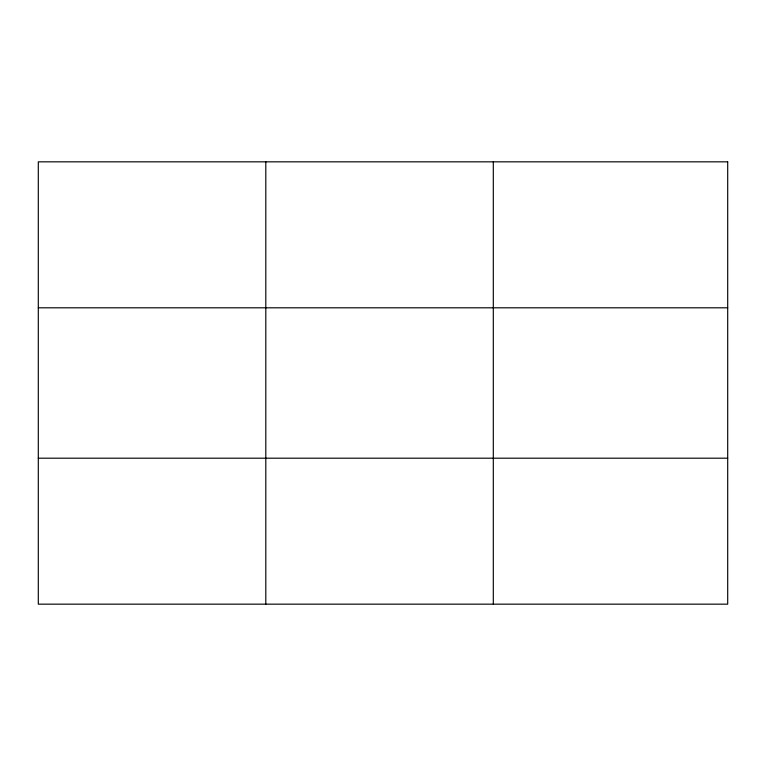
<?xml version="1.0" encoding="UTF-8"?>
<svg xmlns="http://www.w3.org/2000/svg" width="766" height="766" viewBox="0 0 766 766"><rect width="100%" height="100%" fill="white"/><g stroke="black" fill="none" stroke-linecap="round" stroke-linejoin="round"><path stroke-width="1.15" d="M265.802 604.163L265.802 161.837M493.304 604.163L493.304 161.837M38.3 307.808L727.7 307.808M38.3 458.192L727.7 458.192M727.7 161.837L727.7 604.163L38.3 604.163L38.3 161.837L727.7 161.837"/></g></svg>
